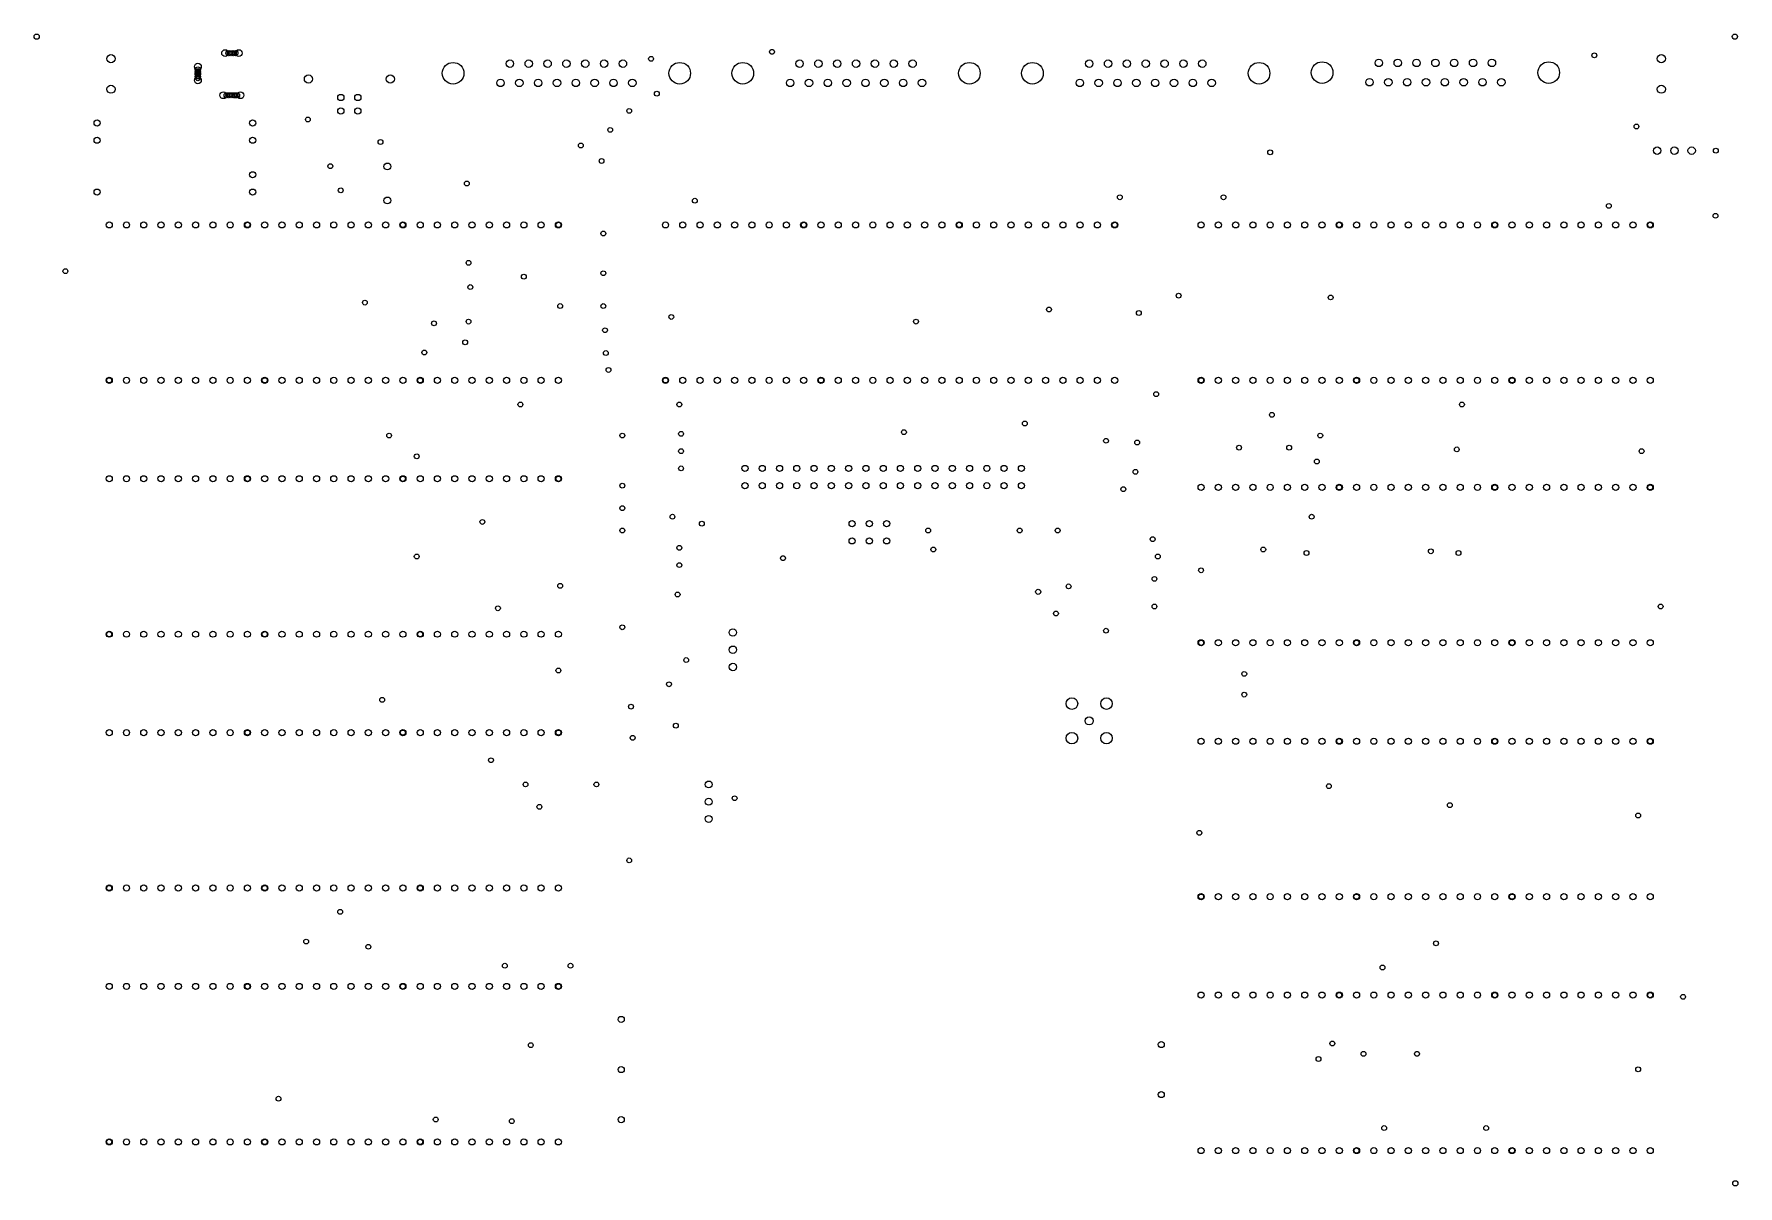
# Model space of a CAD drawing. Extents: x 6.12 to 15.99, y 1.39 to 8.05.
import ezdxf

# ---------------------------------------------------------------- set-up
doc = ezdxf.new("R2010")
doc.units = 0
doc.layers.get('0').update_dxf_attribs({"linetype": 'CONTINUOUS'})
doc.layers.add('txt', color=1, linetype='CONTINUOUS')

# ---------------------------------------------------------------- blocks, each defined once
blk = doc.blocks.new('D9500')
blk.add_circle((0, 0), 0.014)
blk = doc.blocks.new('D9501')
blk.add_circle((0, 0), 0.015)
blk = doc.blocks.new('D9502')
blk.add_circle((0, 0), 0.0177)
blk = doc.blocks.new('D9503')
blk.add_circle((0, 0), 0.0181)
blk = doc.blocks.new('D9504')
blk.add_circle((0, 0), 0.0197)
blk = doc.blocks.new('D9505')
blk.add_circle((0, 0), 0.0215)
blk = doc.blocks.new('D9506')
blk.add_circle((0, 0), 0.0236)
blk = doc.blocks.new('D9507')
blk.add_circle((0, 0), 0.0335)
blk = doc.blocks.new('D9508')
blk.add_circle((0, 0), 0.0626)

msp = doc.modelspace()

# ---------------------------------------------------------------- block references
at = {"layer": 'txt'}
for name, p in [('D9501', (6.14, 8.04)), ('D9501', (15.97, 8.04)), ('D9506', (6.57, 7.91252)), ('D9504', (7.23063, 7.944724)), ('D9501', (7.25, 7.944724)), ('D9501', (7.26, 7.944724)), ('D9501', (7.27, 7.944724)), ('D9501', (7.28, 7.944724)), ('D9501', (7.29, 7.944724)), ('D9504', (7.30937, 7.944724)), ('D9508', (8.550512, 7.827874)), ('D9505', (8.879252, 7.88378)), ('D9505', (8.988307, 7.88378)), ('D9505', (9.097362, 7.88378)), ('D9505', (9.206417, 7.88378)), ('D9505', (9.315472, 7.88378)), ('D9505', (9.424528, 7.88378)), ('D9505', (9.533583, 7.88378)), ('D9500', (9.696417, 7.91189)), ('D9508', (9.862323, 7.827874)), ('D9508', (10.227181, 7.827874)), ('D9500', (10.396417, 7.95189)), ('D9505', (10.555921, 7.88378)), ('D9505', (10.664976, 7.88378)), ('D9505', (10.774028, 7.88378)), ('D9505', (10.883087, 7.88378)), ('D9505', (10.992138, 7.88378)), ('D9505', (11.101193, 7.88378)), ('D9505', (11.210248, 7.88378)), ('D9508', (11.538992, 7.827874)), ('D9508', (11.903846, 7.827874)), ('D9505', (12.232587, 7.88378)), ('D9505', (12.341642, 7.88378)), ('D9505', (12.450697, 7.88378)), ('D9505', (12.559752, 7.88378)), ('D9505', (12.668807, 7.88378)), ('D9505', (12.777862, 7.88378)), ('D9505', (12.886917, 7.88378)), ('D9508', (13.215657, 7.827874)), ('D9508', (13.580512, 7.831811)), ('D9505', (13.909252, 7.887717)), ('D9505', (14.018307, 7.887717)), ('D9505', (14.127362, 7.887717)), ('D9505', (14.236417, 7.887717)), ('D9505', (14.345472, 7.887717)), ('D9505', (14.454528, 7.887717)), ('D9505', (14.563583, 7.887717)), ('D9508', (14.892323, 7.831811)), ('D9500', (15.156417, 7.93189)), ('D9506', (15.544417, 7.91252)), ('D9504', (7.07315, 7.865984)), ('D9504', (7.07315, 7.787244)), ('D9501', (7.07315, 7.85)), ('D9501', (7.07315, 7.84)), ('D9501', (7.07315, 7.83)), ('D9501', (7.07315, 7.826614)), ('D9501', (7.07315, 7.82)), ('D9501', (7.07315, 7.81)), ('D9501', (7.07315, 7.8)), ('D9506', (7.712992, 7.794488)), ('D9506', (8.187008, 7.794488)), ('D9505', (8.824724, 7.771969)), ('D9505', (8.93378, 7.771969)), ('D9505', (9.042835, 7.771969)), ('D9505', (9.15189, 7.771969)), ('D9505', (9.260945, 7.771969)), ('D9505', (9.37, 7.771969)), ('D9505', (9.479055, 7.771969)), ('D9505', (9.58811, 7.771969)), ('D9505', (10.501394, 7.771969)), ('D9505', (10.610445, 7.771969)), ('D9505', (10.7195, 7.771969)), ('D9505', (10.828555, 7.771969)), ('D9505', (10.937614, 7.771969)), ('D9505', (11.046669, 7.771969)), ('D9505', (11.15572, 7.771969)), ('D9505', (11.264776, 7.771969)), ('D9505', (12.178059, 7.771969)), ('D9505', (12.287114, 7.771969)), ('D9505', (12.396169, 7.771969)), ('D9505', (12.505224, 7.771969)), ('D9505', (12.61428, 7.771969)), ('D9505', (12.723335, 7.771969)), ('D9505', (12.83239, 7.771969)), ('D9505', (12.941445, 7.771969)), ('D9505', (13.854724, 7.775906)), ('D9505', (13.96378, 7.775906)), ('D9505', (14.072835, 7.775906)), ('D9505', (14.18189, 7.775906)), ('D9505', (14.290945, 7.775906)), ('D9505', (14.4, 7.775906)), ('D9505', (14.509055, 7.775906)), ('D9505', (14.61811, 7.775906)), ('D9506', (6.57, 7.735512)), ('D9504', (7.220787, 7.70063)), ('D9501', (7.24, 7.70063)), ('D9501', (7.25, 7.70063)), ('D9501', (7.26, 7.70063)), ('D9501', (7.27, 7.70063)), ('D9501', (7.28, 7.70063)), ('D9501', (7.29, 7.7)), ('D9501', (7.3, 7.70063)), ('D9504', (7.319213, 7.70063)), ('D9503', (7.900787, 7.687795)), ('D9503', (7.999213, 7.687795)), ('D9500', (9.73, 7.71)), ('D9506', (15.544417, 7.735512)), ('D9503', (7.900787, 7.609055)), ('D9503', (7.999213, 7.609055)), ('D9500', (9.57, 7.61)), ('D9502', (6.49, 7.54)), ('D9502', (7.39, 7.54)), ('D9500', (7.71, 7.56)), ('D9500', (9.46, 7.5)), ('D9500', (15.4, 7.52)), ('D9502', (6.49, 7.44)), ('D9502', (7.39, 7.44)), ('D9500', (8.13, 7.43)), ('D9500', (9.29, 7.41)), ('D9505', (15.52, 7.38)), ('D9505', (15.62, 7.38)), ('D9505', (15.72, 7.38)), ('D9500', (7.84, 7.29)), ('D9504', (8.17, 7.288425)), ('D9500', (9.41, 7.32)), ('D9500', (13.28, 7.37)), ('D9500', (15.86, 7.38)), ('D9502', (7.39, 7.24)), ('D9500', (8.63, 7.19)), ('D9502', (6.49, 7.14)), ('D9502', (7.39, 7.14)), ('D9500', (7.9, 7.15)), ('D9504', (8.17, 7.091575)), ('D9500', (9.95, 7.09)), ('D9500', (12.41, 7.11)), ('D9500', (13.01, 7.11)), ('D9500', (15.24, 7.06)), ('D9500', (15.857402, 7.002874)), ('D9502', (6.56, 6.95)), ('D9502', (6.66, 6.95)), ('D9502', (6.76, 6.95)), ('D9502', (6.86, 6.95)), ('D9502', (6.96, 6.95)), ('D9502', (7.06, 6.95)), ('D9502', (7.16, 6.95)), ('D9502', (7.26, 6.95)), ('D9502', (7.36, 6.95)), ('D9501', (7.36, 6.95)), ('D9502', (7.46, 6.95)), ('D9502', (7.56, 6.95)), ('D9502', (7.66, 6.95)), ('D9502', (7.76, 6.95)), ('D9502', (7.86, 6.95)), ('D9502', (7.96, 6.95)), ('D9502', (8.06, 6.95)), ('D9502', (8.16, 6.95)), ('D9502', (8.26, 6.95)), ('D9501', (8.26, 6.95)), ('D9502', (8.36, 6.95)), ('D9502', (8.46, 6.95)), ('D9502', (8.56, 6.95)), ('D9502', (8.66, 6.95)), ('D9502', (8.76, 6.95)), ('D9502', (8.86, 6.95)), ('D9502', (8.96, 6.95)), ('D9502', (9.06, 6.95)), ('D9502', (9.16, 6.95)), ('D9501', (9.16, 6.95)), ('D9500', (9.42, 6.9)), ('D9502', (9.78, 6.95)), ('D9502', (9.88, 6.95)), ('D9502', (9.98, 6.95)), ('D9502', (10.08, 6.95)), ('D9502', (10.18, 6.95)), ('D9502', (10.28, 6.95)), ('D9502', (10.38, 6.95)), ('D9502', (10.48, 6.95)), ('D9502', (10.58, 6.95)), ('D9501', (10.58, 6.95)), ('D9502', (10.68, 6.95)), ('D9502', (10.78, 6.95)), ('D9502', (10.88, 6.95)), ('D9502', (10.98, 6.95)), ('D9502', (11.08, 6.95)), ('D9502', (11.18, 6.95)), ('D9502', (11.28, 6.95)), ('D9502', (11.38, 6.95)), ('D9502', (11.48, 6.95)), ('D9501', (11.48, 6.95)), ('D9502', (11.58, 6.95)), ('D9502', (11.68, 6.95)), ('D9502', (11.78, 6.95)), ('D9502', (11.88, 6.95)), ('D9502', (11.98, 6.95)), ('D9502', (12.08, 6.95)), ('D9502', (12.18, 6.95)), ('D9502', (12.28, 6.95)), ('D9502', (12.38, 6.95)), ('D9501', (12.38, 6.95)), ('D9502', (12.88, 6.95)), ('D9502', (12.98, 6.95)), ('D9502', (13.08, 6.95)), ('D9502', (13.18, 6.95)), ('D9502', (13.28, 6.95)), ('D9502', (13.38, 6.95)), ('D9502', (13.48, 6.95)), ('D9502', (13.58, 6.95)), ('D9502', (13.68, 6.95)), ('D9501', (13.68, 6.95)), ('D9502', (13.78, 6.95)), ('D9502', (13.88, 6.95)), ('D9502', (13.98, 6.95)), ('D9502', (14.08, 6.95)), ('D9502', (14.18, 6.95)), ('D9502', (14.28, 6.95)), ('D9502', (14.38, 6.95)), ('D9502', (14.48, 6.95)), ('D9502', (14.58, 6.95)), ('D9501', (14.58, 6.95)), ('D9502', (14.68, 6.95)), ('D9502', (14.78, 6.95)), ('D9502', (14.88, 6.95)), ('D9502', (14.98, 6.95)), ('D9502', (15.08, 6.95)), ('D9502', (15.18, 6.95)), ('D9502', (15.28, 6.95)), ('D9502', (15.38, 6.95)), ('D9502', (15.48, 6.95)), ('D9501', (15.48, 6.95)), ('D9500', (8.64, 6.73)), ('D9500', (6.306417, 6.68189)), ('D9500', (8.96, 6.65)), ('D9500', (9.42, 6.67)), ('D9500', (8.04, 6.5)), ('D9500', (8.65, 6.59)), ('D9500', (12.75, 6.54)), ('D9500', (13.63, 6.53)), ('D9500', (9.17, 6.48)), ('D9500', (9.42, 6.48)), ('D9500', (9.813417, 6.41689)), ('D9500', (12, 6.46)), ('D9500', (12.52, 6.44)), ('D9500', (8.44, 6.38)), ('D9500', (8.64, 6.39)), ('D9500', (9.43, 6.34)), ('D9500', (11.23, 6.39)), ('D9500', (8.384, 6.211)), ('D9500', (8.62, 6.27)), ('D9500', (9.434417, 6.20789)), ('D9500', (9.45, 6.11)), ('D9502', (6.56, 6.05)), ('D9501', (6.56, 6.05)), ('D9502', (6.66, 6.05)), ('D9502', (6.76, 6.05)), ('D9502', (6.86, 6.05)), ('D9502', (6.96, 6.05)), ('D9502', (7.06, 6.05)), ('D9502', (7.16, 6.05)), ('D9502', (7.26, 6.05)), ('D9502', (7.36, 6.05)), ('D9502', (7.46, 6.05)), ('D9501', (7.46, 6.05)), ('D9502', (7.56, 6.05)), ('D9502', (7.66, 6.05)), ('D9502', (7.76, 6.05)), ('D9502', (7.86, 6.05)), ('D9502', (7.96, 6.05)), ('D9502', (8.06, 6.05)), ('D9502', (8.16, 6.05)), ('D9502', (8.26, 6.05)), ('D9502', (8.36, 6.05)), ('D9501', (8.36, 6.05)), ('D9502', (8.46, 6.05)), ('D9502', (8.56, 6.05)), ('D9502', (8.66, 6.05)), ('D9502', (8.76, 6.05)), ('D9502', (8.86, 6.05)), ('D9502', (8.96, 6.05)), ('D9502', (9.06, 6.05)), ('D9502', (9.16, 6.05)), ('D9502', (9.78, 6.05)), ('D9501', (9.78, 6.05)), ('D9502', (9.88, 6.05)), ('D9502', (9.98, 6.05)), ('D9502', (10.08, 6.05)), ('D9502', (10.18, 6.05)), ('D9502', (10.28, 6.05)), ('D9502', (10.38, 6.05)), ('D9502', (10.48, 6.05)), ('D9502', (10.58, 6.05)), ('D9502', (10.68, 6.05)), ('D9501', (10.68, 6.05)), ('D9502', (10.78, 6.05)), ('D9502', (10.88, 6.05)), ('D9502', (10.98, 6.05)), ('D9502', (11.08, 6.05)), ('D9502', (11.18, 6.05)), ('D9502', (11.28, 6.05)), ('D9502', (11.38, 6.05)), ('D9502', (11.48, 6.05)), ('D9502', (11.58, 6.05)), ('D9502', (11.68, 6.05)), ('D9502', (11.78, 6.05)), ('D9502', (11.88, 6.05)), ('D9502', (11.98, 6.05)), ('D9502', (12.08, 6.05)), ('D9502', (12.18, 6.05)), ('D9502', (12.28, 6.05)), ('D9502', (12.38, 6.05)), ('D9502', (12.88, 6.05)), ('D9501', (12.88, 6.05)), ('D9502', (12.98, 6.05)), ('D9502', (13.08, 6.05)), ('D9502', (13.18, 6.05)), ('D9502', (13.28, 6.05)), ('D9502', (13.38, 6.05)), ('D9502', (13.48, 6.05)), ('D9502', (13.58, 6.05)), ('D9502', (13.68, 6.05)), ('D9502', (13.78, 6.05)), ('D9501', (13.78, 6.05)), ('D9502', (13.88, 6.05)), ('D9502', (13.98, 6.05)), ('D9502', (14.08, 6.05)), ('D9502', (14.18, 6.05)), ('D9502', (14.28, 6.05)), ('D9502', (14.38, 6.05)), ('D9502', (14.48, 6.05)), ('D9502', (14.58, 6.05)), ('D9502', (14.68, 6.05)), ('D9501', (14.68, 6.05)), ('D9502', (14.78, 6.05)), ('D9502', (14.88, 6.05)), ('D9502', (14.98, 6.05)), ('D9502', (15.08, 6.05)), ('D9502', (15.18, 6.05)), ('D9502', (15.28, 6.05)), ('D9502', (15.38, 6.05)), ('D9502', (15.48, 6.05)), ('D9500', (8.94, 5.91)), ('D9500', (9.86, 5.91)), ('D9500', (12.62, 5.97)), ('D9500', (14.39, 5.91)), ('D9500', (13.29, 5.85)), ('D9500', (8.18, 5.73)), ('D9500', (9.53, 5.73)), ('D9500', (9.87, 5.74)), ('D9500', (11.16, 5.75)), ('D9500', (11.86, 5.8)), ('D9500', (13.57, 5.73)), ('D9500', (8.34, 5.61)), ('D9500', (9.87, 5.64)), ('D9500', (12.33, 5.7)), ('D9500', (12.51, 5.69)), ('D9500', (13.1, 5.66)), ('D9500', (13.39, 5.66)), ('D9500', (14.36, 5.65)), ('D9500', (15.43, 5.64)), ('D9500', (9.87, 5.54)), ('D9502', (10.24, 5.54)), ('D9502', (10.34, 5.54)), ('D9502', (10.44, 5.54)), ('D9502', (10.54, 5.54)), ('D9502', (10.64, 5.54)), ('D9502', (10.74, 5.54)), ('D9502', (10.84, 5.54)), ('D9502', (10.94, 5.54)), ('D9502', (11.04, 5.54)), ('D9502', (11.14, 5.54)), ('D9502', (11.24, 5.54)), ('D9502', (11.34, 5.54)), ('D9502', (11.44, 5.54)), ('D9502', (11.54, 5.54)), ('D9502', (11.64, 5.54)), ('D9502', (11.74, 5.54)), ('D9502', (11.84, 5.54)), ('D9500', (12.5, 5.52)), ('D9500', (13.55, 5.58)), ('D9502', (6.56, 5.48)), ('D9502', (6.66, 5.48)), ('D9502', (6.76, 5.48)), ('D9502', (6.86, 5.48)), ('D9502', (6.96, 5.48)), ('D9502', (7.06, 5.48)), ('D9502', (7.16, 5.48)), ('D9502', (7.26, 5.48)), ('D9502', (7.36, 5.48)), ('D9501', (7.36, 5.48)), ('D9502', (7.46, 5.48)), ('D9502', (7.56, 5.48)), ('D9502', (7.66, 5.48)), ('D9502', (7.76, 5.48)), ('D9502', (7.86, 5.48)), ('D9502', (7.96, 5.48)), ('D9502', (8.06, 5.48)), ('D9502', (8.16, 5.48)), ('D9502', (8.26, 5.48)), ('D9501', (8.26, 5.48)), ('D9502', (8.36, 5.48)), ('D9502', (8.46, 5.48)), ('D9502', (8.56, 5.48)), ('D9502', (8.66, 5.48)), ('D9502', (8.76, 5.48)), ('D9502', (8.86, 5.48)), ('D9502', (8.96, 5.48)), ('D9502', (9.06, 5.48)), ('D9502', (9.16, 5.48)), ('D9501', (9.16, 5.48)), ('D9500', (9.53, 5.44)), ('D9502', (10.24, 5.44)), ('D9502', (10.34, 5.44)), ('D9502', (10.44, 5.44)), ('D9502', (10.54, 5.44)), ('D9502', (10.64, 5.44)), ('D9502', (10.74, 5.44)), ('D9502', (10.84, 5.44)), ('D9502', (10.94, 5.44)), ('D9502', (11.04, 5.44)), ('D9502', (11.14, 5.44)), ('D9502', (11.24, 5.44)), ('D9502', (11.34, 5.44)), ('D9502', (11.44, 5.44)), ('D9502', (11.54, 5.44)), ('D9502', (11.64, 5.44)), ('D9502', (11.74, 5.44)), ('D9502', (11.84, 5.44)), ('D9500', (12.43, 5.42)), ('D9502', (12.88, 5.43)), ('D9502', (12.98, 5.43)), ('D9502', (13.08, 5.43)), ('D9502', (13.18, 5.43)), ('D9502', (13.28, 5.43)), ('D9502', (13.38, 5.43)), ('D9502', (13.48, 5.43)), ('D9502', (13.58, 5.43)), ('D9502', (13.68, 5.43)), ('D9501', (13.68, 5.43)), ('D9502', (13.78, 5.43)), ('D9502', (13.88, 5.43)), ('D9502', (13.98, 5.43)), ('D9502', (14.08, 5.43)), ('D9502', (14.18, 5.43)), ('D9502', (14.28, 5.43)), ('D9502', (14.38, 5.43)), ('D9502', (14.48, 5.43)), ('D9502', (14.58, 5.43)), ('D9501', (14.58, 5.43)), ('D9502', (14.68, 5.43)), ('D9502', (14.78, 5.43)), ('D9502', (14.88, 5.43)), ('D9502', (14.98, 5.43)), ('D9502', (15.08, 5.43)), ('D9502', (15.18, 5.43)), ('D9502', (15.28, 5.43)), ('D9502', (15.38, 5.43)), ('D9502', (15.48, 5.43)), ('D9501', (15.48, 5.43)), ('D9500', (8.72, 5.23)), ('D9500', (9.53, 5.31)), ('D9500', (9.82, 5.26)), ('D9500', (9.99, 5.22)), ('D9502', (10.86, 5.22)), ('D9502', (10.96, 5.22)), ('D9502', (11.06, 5.22)), ('D9500', (13.52, 5.26)), ('D9500', (9.53, 5.18)), ('D9502', (10.86, 5.12)), ('D9502', (10.96, 5.12)), ('D9502', (11.06, 5.12)), ('D9500', (11.3, 5.18)), ('D9500', (11.83, 5.18)), ('D9500', (12.05, 5.18)), ('D9500', (12.6, 5.13)), ('D9500', (8.34, 5.03)), ('D9500', (9.86, 5.08)), ('D9500', (10.46, 5.02)), ('D9500', (11.33, 5.07)), ('D9500', (12.63, 5.03)), ('D9500', (13.24, 5.07)), ('D9500', (13.49, 5.05)), ('D9500', (14.21, 5.06)), ('D9500', (14.37, 5.05)), ('D9500', (9.86, 4.98)), ('D9500', (12.88, 4.95)), ('D9500', (9.17, 4.86)), ('D9501', (11.937087, 4.825197)), ('D9500', (12.113209, 4.856791)), ('D9500', (12.61, 4.9)), ('D9500', (8.81, 4.73)), ('D9500', (9.85, 4.81)), ('D9500', (12.61, 4.74)), ('D9500', (15.54, 4.74)), ('D9500', (12.04, 4.7)), ('D9502', (6.56, 4.58)), ('D9501', (6.56, 4.58)), ('D9502', (6.66, 4.58)), ('D9502', (6.76, 4.58)), ('D9502', (6.86, 4.58)), ('D9502', (6.96, 4.58)), ('D9502', (7.06, 4.58)), ('D9502', (7.16, 4.58)), ('D9502', (7.26, 4.58)), ('D9502', (7.36, 4.58)), ('D9502', (7.46, 4.58)), ('D9501', (7.46, 4.58)), ('D9502', (7.56, 4.58)), ('D9502', (7.66, 4.58)), ('D9502', (7.76, 4.58)), ('D9502', (7.86, 4.58)), ('D9502', (7.96, 4.58)), ('D9502', (8.06, 4.58)), ('D9502', (8.16, 4.58)), ('D9502', (8.26, 4.58)), ('D9502', (8.36, 4.58)), ('D9501', (8.36, 4.58)), ('D9502', (8.46, 4.58)), ('D9502', (8.56, 4.58)), ('D9502', (8.66, 4.58)), ('D9502', (8.76, 4.58)), ('D9502', (8.86, 4.58)), ('D9502', (8.96, 4.58)), ('D9502', (9.06, 4.58)), ('D9502', (9.16, 4.58)), ('D9500', (9.53, 4.62)), ('D9505', (10.17, 4.59)), ('D9500', (12.33, 4.6)), ('D9502', (12.88, 4.53)), ('D9501', (12.88, 4.53)), ('D9502', (12.98, 4.53)), ('D9502', (13.08, 4.53)), ('D9502', (13.18, 4.53)), ('D9502', (13.28, 4.53)), ('D9502', (13.38, 4.53)), ('D9502', (13.48, 4.53)), ('D9502', (13.58, 4.53)), ('D9502', (13.68, 4.53)), ('D9502', (13.78, 4.53)), ('D9501', (13.78, 4.53)), ('D9502', (13.88, 4.53)), ('D9502', (13.98, 4.53)), ('D9502', (14.08, 4.53)), ('D9502', (14.18, 4.53)), ('D9502', (14.28, 4.53)), ('D9502', (14.38, 4.53)), ('D9502', (14.48, 4.53)), ('D9502', (14.58, 4.53)), ('D9502', (14.68, 4.53)), ('D9501', (14.68, 4.53)), ('D9502', (14.78, 4.53)), ('D9502', (14.88, 4.53)), ('D9502', (14.98, 4.53)), ('D9502', (15.08, 4.53)), ('D9502', (15.18, 4.53)), ('D9502', (15.28, 4.53)), ('D9502', (15.38, 4.53)), ('D9502', (15.48, 4.53)), ('D9500', (9.9, 4.43)), ('D9505', (10.17, 4.49)), ('D9500', (9.16, 4.37)), ('D9505', (10.17, 4.39)), ('D9500', (13.13, 4.35)), ('D9500', (9.8, 4.29)), ('D9500', (13.13, 4.23)), ('D9500', (8.14, 4.2)), ('D9500', (9.58, 4.16)), ('D9507', (12.132417, 4.17789)), ('D9507', (12.332417, 4.17789)), ('D9500', (9.84, 4.05)), ('D9506', (12.232417, 4.07789)), ('D9502', (6.56, 4.01)), ('D9502', (6.66, 4.01)), ('D9502', (6.76, 4.01)), ('D9502', (6.86, 4.01)), ('D9502', (6.96, 4.01)), ('D9502', (7.06, 4.01)), ('D9502', (7.16, 4.01)), ('D9502', (7.26, 4.01)), ('D9502', (7.36, 4.01)), ('D9501', (7.36, 4.01)), ('D9502', (7.46, 4.01)), ('D9502', (7.56, 4.01)), ('D9502', (7.66, 4.01)), ('D9502', (7.76, 4.01)), ('D9502', (7.86, 4.01)), ('D9502', (7.96, 4.01)), ('D9502', (8.06, 4.01)), ('D9502', (8.16, 4.01)), ('D9502', (8.26, 4.01)), ('D9501', (8.26, 4.01)), ('D9502', (8.36, 4.01)), ('D9502', (8.46, 4.01)), ('D9502', (8.56, 4.01)), ('D9502', (8.66, 4.01)), ('D9502', (8.76, 4.01)), ('D9502', (8.86, 4.01)), ('D9502', (8.96, 4.01)), ('D9502', (9.06, 4.01)), ('D9502', (9.16, 4.01)), ('D9501', (9.16, 4.01)), ('D9500', (9.59, 3.98)), ('D9507', (12.132417, 3.97789)), ('D9507', (12.332417, 3.97789)), ('D9502', (12.88, 3.96)), ('D9502', (12.98, 3.96)), ('D9502', (13.08, 3.96)), ('D9502', (13.18, 3.96)), ('D9502', (13.28, 3.96)), ('D9502', (13.38, 3.96)), ('D9502', (13.48, 3.96)), ('D9502', (13.58, 3.96)), ('D9502', (13.68, 3.96)), ('D9501', (13.68, 3.96)), ('D9502', (13.78, 3.96)), ('D9502', (13.88, 3.96)), ('D9502', (13.98, 3.96)), ('D9502', (14.08, 3.96)), ('D9502', (14.18, 3.96)), ('D9502', (14.28, 3.96)), ('D9502', (14.38, 3.96)), ('D9502', (14.48, 3.96)), ('D9502', (14.58, 3.96)), ('D9501', (14.58, 3.96)), ('D9502', (14.68, 3.96)), ('D9502', (14.78, 3.96)), ('D9502', (14.88, 3.96)), ('D9502', (14.98, 3.96)), ('D9502', (15.08, 3.96)), ('D9502', (15.18, 3.96)), ('D9502', (15.28, 3.96)), ('D9502', (15.38, 3.96)), ('D9502', (15.48, 3.96)), ('D9501', (15.48, 3.96)), ('D9500', (8.77, 3.85)), ('D9500', (8.97, 3.71)), ('D9500', (9.38, 3.71)), ('D9504', (10.03, 3.71)), ('D9500', (13.62, 3.7)), ('D9500', (9.05, 3.58)), ('D9504', (10.03, 3.61)), ('D9500', (10.18, 3.63)), ('D9500', (14.32, 3.59)), ('D9504', (10.03, 3.51)), ('D9500', (15.41, 3.53)), ('D9500', (12.87, 3.43)), ('D9500', (9.57, 3.27)), ('D9502', (6.56, 3.11)), ('D9501', (6.56, 3.11)), ('D9502', (6.66, 3.11)), ('D9502', (6.76, 3.11)), ('D9502', (6.86, 3.11)), ('D9502', (6.96, 3.11)), ('D9502', (7.06, 3.11)), ('D9502', (7.16, 3.11)), ('D9502', (7.26, 3.11)), ('D9502', (7.36, 3.11)), ('D9502', (7.46, 3.11)), ('D9501', (7.46, 3.11)), ('D9502', (7.56, 3.11)), ('D9502', (7.66, 3.11)), ('D9502', (7.76, 3.11)), ('D9502', (7.86, 3.11)), ('D9502', (7.96, 3.11)), ('D9502', (8.06, 3.11)), ('D9502', (8.16, 3.11)), ('D9502', (8.26, 3.11)), ('D9502', (8.36, 3.11)), ('D9501', (8.36, 3.11)), ('D9502', (8.46, 3.11)), ('D9502', (8.56, 3.11)), ('D9502', (8.66, 3.11)), ('D9502', (8.76, 3.11)), ('D9502', (8.86, 3.11)), ('D9502', (8.96, 3.11)), ('D9502', (9.06, 3.11)), ('D9502', (9.16, 3.11)), ('D9502', (12.88, 3.06)), ('D9501', (12.88, 3.06)), ('D9502', (12.98, 3.06)), ('D9502', (13.08, 3.06)), ('D9502', (13.18, 3.06)), ('D9502', (13.28, 3.06)), ('D9502', (13.38, 3.06)), ('D9502', (13.48, 3.06)), ('D9502', (13.58, 3.06)), ('D9502', (13.68, 3.06)), ('D9502', (13.78, 3.06)), ('D9501', (13.78, 3.06)), ('D9502', (13.88, 3.06)), ('D9502', (13.98, 3.06)), ('D9502', (14.08, 3.06)), ('D9502', (14.18, 3.06)), ('D9502', (14.28, 3.06)), ('D9502', (14.38, 3.06)), ('D9502', (14.48, 3.06)), ('D9502', (14.58, 3.06)), ('D9502', (14.68, 3.06)), ('D9501', (14.68, 3.06)), ('D9502', (14.78, 3.06)), ('D9502', (14.88, 3.06)), ('D9502', (14.98, 3.06)), ('D9502', (15.08, 3.06)), ('D9502', (15.18, 3.06)), ('D9502', (15.28, 3.06)), ('D9502', (15.38, 3.06)), ('D9502', (15.48, 3.06)), ('D9500', (7.896417, 2.97189)), ('D9500', (7.7, 2.8)), ('D9500', (8.06, 2.77)), ('D9500', (14.24, 2.79)), ('D9500', (8.85, 2.66)), ('D9500', (9.23, 2.66)), ('D9500', (13.93, 2.65)), ('D9502', (6.56, 2.54)), ('D9502', (6.66, 2.54)), ('D9502', (6.76, 2.54)), ('D9502', (6.86, 2.54)), ('D9502', (6.96, 2.54)), ('D9502', (7.06, 2.54)), ('D9502', (7.16, 2.54)), ('D9502', (7.26, 2.54)), ('D9502', (7.36, 2.54)), ('D9501', (7.36, 2.54)), ('D9502', (7.46, 2.54)), ('D9502', (7.56, 2.54)), ('D9502', (7.66, 2.54)), ('D9502', (7.76, 2.54)), ('D9502', (7.86, 2.54)), ('D9502', (7.96, 2.54)), ('D9502', (8.06, 2.54)), ('D9502', (8.16, 2.54)), ('D9502', (8.26, 2.54)), ('D9501', (8.26, 2.54)), ('D9502', (8.36, 2.54)), ('D9502', (8.46, 2.54)), ('D9502', (8.56, 2.54)), ('D9502', (8.66, 2.54)), ('D9502', (8.76, 2.54)), ('D9502', (8.86, 2.54)), ('D9502', (8.96, 2.54)), ('D9502', (9.06, 2.54)), ('D9502', (9.16, 2.54)), ('D9501', (9.16, 2.54)), ('D9502', (12.88, 2.49)), ('D9502', (12.98, 2.49)), ('D9502', (13.08, 2.49)), ('D9502', (13.18, 2.49)), ('D9502', (13.28, 2.49)), ('D9502', (13.38, 2.49)), ('D9502', (13.48, 2.49)), ('D9502', (13.58, 2.49)), ('D9502', (13.68, 2.49)), ('D9501', (13.68, 2.49)), ('D9502', (13.78, 2.49)), ('D9502', (13.88, 2.49)), ('D9502', (13.98, 2.49)), ('D9502', (14.08, 2.49)), ('D9502', (14.18, 2.49)), ('D9502', (14.28, 2.49)), ('D9502', (14.38, 2.49)), ('D9502', (14.48, 2.49)), ('D9502', (14.58, 2.49)), ('D9501', (14.58, 2.49)), ('D9502', (14.68, 2.49)), ('D9502', (14.78, 2.49)), ('D9502', (14.88, 2.49)), ('D9502', (14.98, 2.49)), ('D9502', (15.08, 2.49)), ('D9502', (15.18, 2.49)), ('D9502', (15.28, 2.49)), ('D9502', (15.38, 2.49)), ('D9502', (15.48, 2.49)), ('D9501', (15.48, 2.49)), ('D9500', (15.67, 2.48)), ('D9502', (9.523417, 2.34889)), ('D9500', (9, 2.2)), ('D9502', (12.649417, 2.20389)), ('D9500', (13.64, 2.21)), ('D9502', (9.523417, 2.05889)), ('D9500', (13.56, 2.12)), ('D9500', (13.82, 2.15)), ('D9500', (14.13, 2.15)), ('D9500', (15.41, 2.06)), ('D9500', (7.54, 1.89)), ('D9502', (12.649417, 1.91389)), ('D9500', (8.45, 1.77)), ('D9502', (9.523417, 1.76889)), ('D9500', (8.89, 1.76)), ('D9500', (13.94, 1.72)), ('D9500', (14.53, 1.72)), ('D9502', (6.56, 1.64)), ('D9501', (6.56, 1.64)), ('D9502', (6.66, 1.64)), ('D9502', (6.76, 1.64)), ('D9502', (6.86, 1.64)), ('D9502', (6.96, 1.64)), ('D9502', (7.06, 1.64)), ('D9502', (7.16, 1.64)), ('D9502', (7.26, 1.64)), ('D9502', (7.36, 1.64)), ('D9502', (7.46, 1.64)), ('D9501', (7.46, 1.64)), ('D9502', (7.56, 1.64)), ('D9502', (7.66, 1.64)), ('D9502', (7.76, 1.64)), ('D9502', (7.86, 1.64)), ('D9502', (7.96, 1.64)), ('D9502', (8.06, 1.64)), ('D9502', (8.16, 1.64)), ('D9502', (8.26, 1.64)), ('D9502', (8.36, 1.64)), ('D9501', (8.36, 1.64)), ('D9502', (8.46, 1.64)), ('D9502', (8.56, 1.64)), ('D9502', (8.66, 1.64)), ('D9502', (8.76, 1.64)), ('D9502', (8.86, 1.64)), ('D9502', (8.96, 1.64)), ('D9502', (9.06, 1.64)), ('D9502', (9.16, 1.64)), ('D9502', (12.88, 1.59)), ('D9502', (12.98, 1.59)), ('D9502', (13.08, 1.59)), ('D9502', (13.18, 1.59)), ('D9502', (13.28, 1.59)), ('D9502', (13.38, 1.59)), ('D9502', (13.48, 1.59)), ('D9502', (13.58, 1.59)), ('D9502', (13.68, 1.59)), ('D9502', (13.78, 1.59)), ('D9501', (13.78, 1.59)), ('D9502', (13.88, 1.59)), ('D9502', (13.98, 1.59)), ('D9502', (14.08, 1.59)), ('D9502', (14.18, 1.59)), ('D9502', (14.28, 1.59)), ('D9502', (14.38, 1.59)), ('D9502', (14.48, 1.59)), ('D9502', (14.58, 1.59)), ('D9502', (14.68, 1.59)), ('D9501', (14.68, 1.59)), ('D9502', (14.78, 1.59)), ('D9502', (14.88, 1.59)), ('D9502', (14.98, 1.59)), ('D9502', (15.08, 1.59)), ('D9502', (15.18, 1.59)), ('D9502', (15.28, 1.59)), ('D9502', (15.38, 1.59)), ('D9502', (15.48, 1.59)), ('D9501', (15.97252, 1.4))]:
    msp.add_blockref(name, p, dxfattribs=at)

doc.saveas('drawing.dxf')
